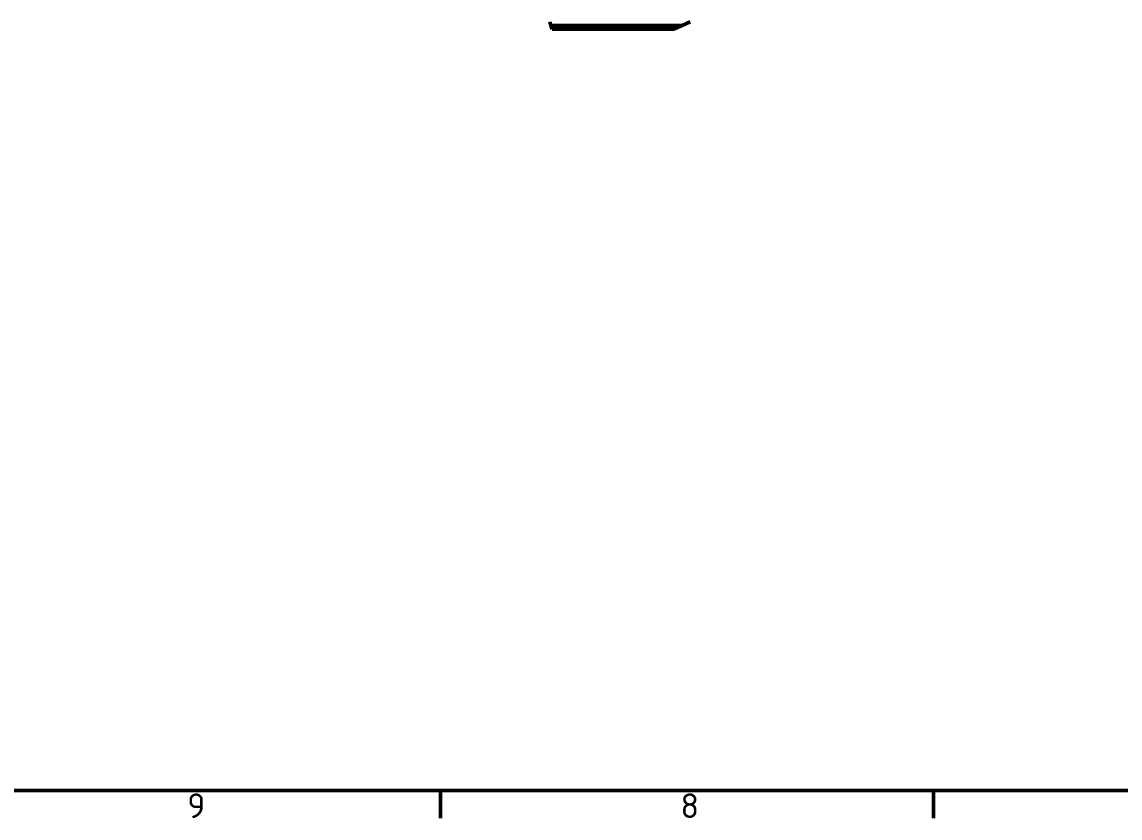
# Model space of a CAD drawing. Header units: millimetres. Extents: x 0 to 2774, y -40 to 1485.
# Drawn here: x 552.2 to 942.3, y 40.3 to 322.9 of the extents above; entities that cross this region are included whole.
import ezdxf

# ---------------------------------------------------------------- set-up
doc = ezdxf.new("R2010")
doc.units = ezdxf.units.MM
doc.header["$LTSCALE"] = 2.5
doc.layers.get('0').update_dxf_attribs({"lineweight": 50})
for name, color, linetype, lineweight in [('Bruchlinie (ISO)', 7, 'Continuous', 50), ('Rahmen (ISO)', 7, 'Continuous', 50), ('Sichtbar (ISO)', 7, 'Continuous', 50), ('Sichtbar schmal (ISO)', 7, 'Continuous', 50)]:
    doc.layers.add(name, color=color, linetype=linetype, lineweight=lineweight)
doc.styles.add('Notiztext (DIN)', font='isocpeur.ttf')

# ---------------------------------------------------------------- blocks, each defined once
blk = doc.blocks.new('Ränder Standardrahmen')
at = {"layer": 'Rahmen (ISO)'}
for p, q in [((280.33, 20), (280.33, 16.1)), ((350.42, 20), (350.42, 16.1))]:
    blk.add_line(p, q, dxfattribs=at)
at = {"layer": 'Rahmen (ISO)', "flags": 128}
blk.add_lwpolyline([(20, 20), (20, 574), (821, 574), (821, 20), (20, 20)], dxfattribs=at)
at = {"layer": 'Rahmen (ISO)', "char_height": 3.5, "attachment_point": 7, "style": 'Notiztext (DIN)'}
for s, insert in [('9', (244.37, 16.1)), ('8', (314.45, 16.1))]:
    blk.add_mtext(s, dxfattribs=dict(at, insert=insert))

msp = doc.modelspace()

# ---------------------------------------------------------------- linework, layer by layer
at = {"layer": 'Bruchlinie (ISO)'}
for p, q in [((740.111, 321.641), (739.695, 322.891)), ((740.319, 321.016), (740.111, 321.641)), ((740.319, 321.016), (740.527, 320.391)), ((783.82, 320.391), (785.252, 321.016)), ((786.685, 321.641), (785.252, 321.016)), ((789.55, 322.891), (786.685, 321.641))]:
    msp.add_line(p, q, dxfattribs=at)
at = {"layer": 'Sichtbar (ISO)'}
msp.add_line((740.527, 320.391), (783.82, 320.391), dxfattribs=at)
at = {"layer": 'Sichtbar schmal (ISO)'}
for p, q in [((740.111, 321.641), (786.685, 321.641)), ((785.252, 321.016), (740.319, 321.016))]:
    msp.add_line(p, q, dxfattribs=at)

# ---------------------------------------------------------------- block references
at = {"xscale": 2.5, "yscale": 2.5, "zscale": 2.5}
msp.add_blockref('Ränder Standardrahmen', (0, 0), dxfattribs=at)

doc.saveas('drawing.dxf')
